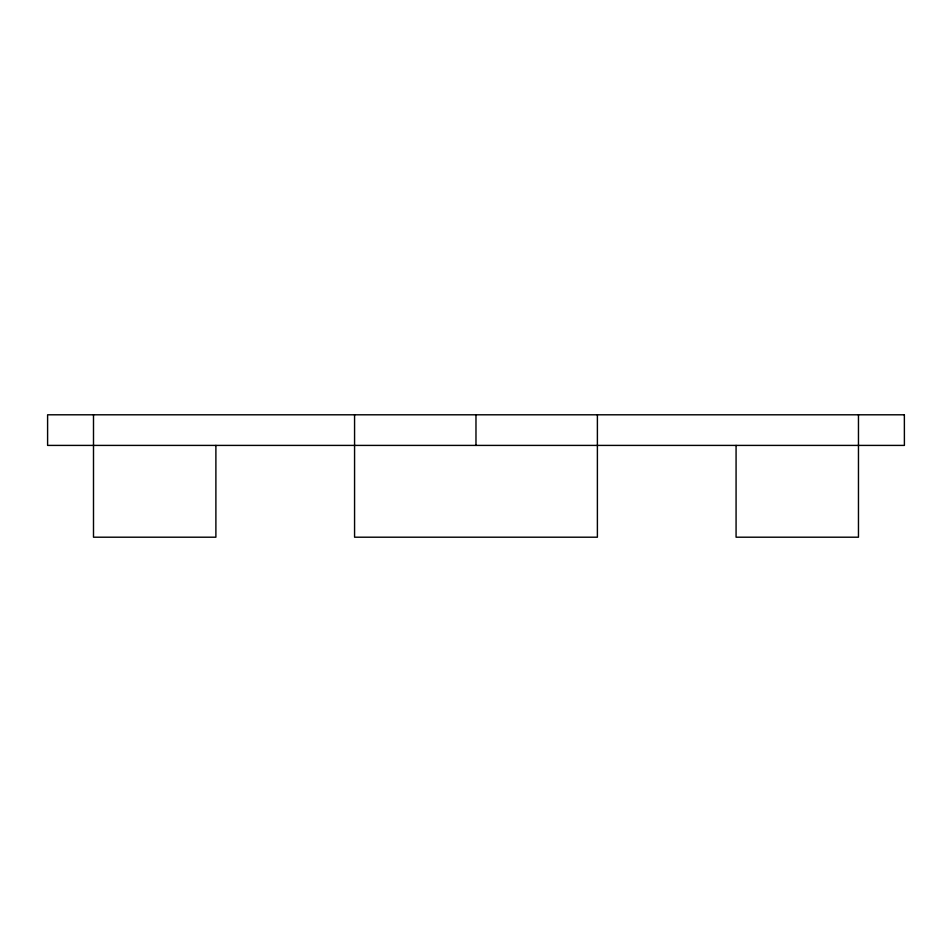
<?xml version="1.0" encoding="UTF-8"?>
<svg xmlns="http://www.w3.org/2000/svg" width="952" height="952" viewBox="0 0 952 952"><rect width="100%" height="100%" fill="white"/><g stroke="black" fill="none" stroke-linecap="round" stroke-linejoin="round"><path stroke-width="1.43" d="M858.466 414.798L858.466 537.202L736.074 537.202L736.074 445.405M597.392 414.798L597.392 537.202L354.572 537.202L354.572 414.798M475.976 414.798L475.976 445.405M215.89 445.405L215.89 537.202L93.498 537.202L93.498 414.798M904.4 414.798L47.6 414.798L47.6 445.405L904.4 445.405L904.364 414.798"/></g></svg>
